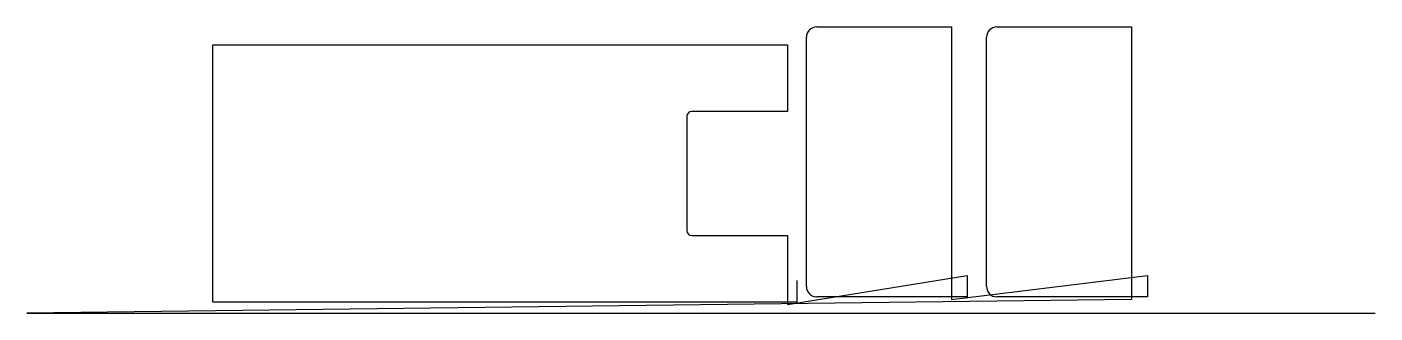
# Model space of a CAD drawing. Header units: metres. Extents: x 5390 to 8100, y 1716 to 2293.
import ezdxf

# ---------------------------------------------------------------- set-up
doc = ezdxf.new("R2010")
doc.units = ezdxf.units.M

msp = doc.modelspace()

# ---------------------------------------------------------------- linework, layer by layer
at = {"layer": 'TOOL_0'}
for p, q in [((6977.601, 2292.533), (7248.351, 2292.533)), ((7248.351, 2292.533), (7248.351, 1749.033)), ((7339.734, 2292.533), (7610.484, 2292.533)), ((7610.484, 2292.533), (7610.484, 1749.033)), ((5763.691, 1738.497), (5763.691, 2256.497)), ((5763.691, 2256.497), (6918.691, 2256.497)), ((6918.691, 2256.497), (6918.691, 2122.497)), ((6956.851, 1769.783), (6956.851, 2271.783)), ((7318.984, 1769.783), (7318.984, 2271.783)), ((6918.691, 2122.497), (6726.691, 2122.497)), ((6716.691, 2112.497), (6716.691, 1882.497)), ((6726.691, 1872.497), (6918.691, 1872.497)), ((6918.691, 1872.497), (6918.691, 1738.497)), ((6918.691, 1733.381), (7280.146, 1791.815)), ((7248.351, 1743.915), (7642.279, 1791.815)), ((7280.146, 1791.815), (7280.146, 1748.932)), ((7642.279, 1791.815), (7642.279, 1748.932)), ((6937.625, 1782.072), (6937.625, 1738.229)), ((7610.484, 1743.915), (5389.908, 1716.296)), ((6918.691, 1738.497), (5763.691, 1738.497)), ((6937.625, 1738.229), (6918.691, 1738.497)), ((6918.691, 1738.497), (6918.691, 1733.381)), ((7248.351, 1749.033), (6977.601, 1749.033)), ((7280.146, 1748.932), (7248.351, 1749.033)), ((7248.351, 1749.033), (7248.351, 1743.915)), ((7610.484, 1749.033), (7339.734, 1749.033)), ((7642.279, 1748.932), (7610.484, 1749.033)), ((7610.484, 1749.033), (7610.484, 1743.915)), ((5389.908, 1716.296), (8099, 1716.296)), ((8099, 1716.296), (8100, 1716.296))]:
    msp.add_line(p, q, dxfattribs=at)
for centre, radius, start, end in [((6977.601, 2271.783), 20.75, 90, 180), ((7339.734, 2271.783), 20.75, 90, 180), ((6726.691, 2112.497), 10, 90, 180), ((6726.691, 1882.497), 10, 180, 270), ((6977.601, 1769.783), 20.75, 180, 270), ((7339.734, 1769.783), 20.75, 180, 270)]:
    msp.add_arc(centre, radius, start, end, dxfattribs=at)

doc.saveas('drawing.dxf')
